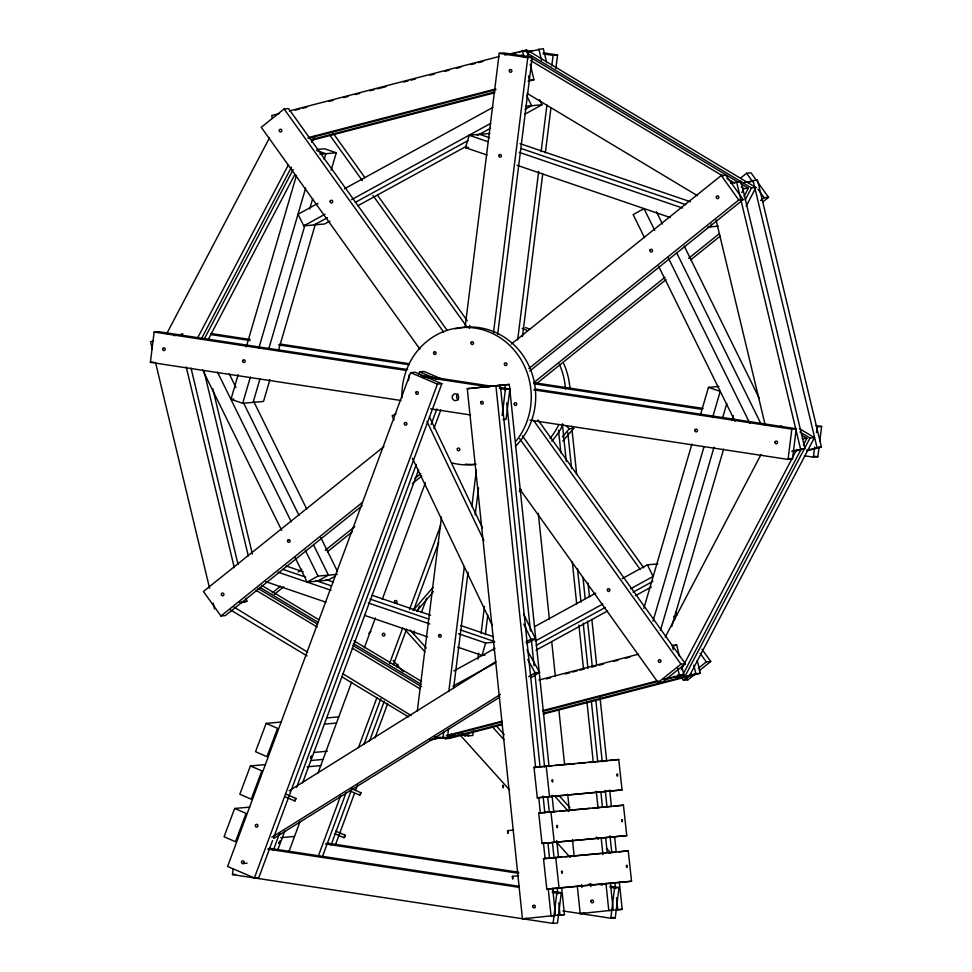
<?xml version="1.0" encoding="UTF-8"?>
<svg xmlns="http://www.w3.org/2000/svg" width="972" height="972" viewBox="0 0 972 972"><rect width="100%" height="100%" fill="white"/><g stroke="black" fill="none" stroke-linecap="round" stroke-linejoin="round"><path stroke-width="1.46" d="M503.532 786.919C503.107 790.102 501.868 783.092 503.435 785.874M508.259 832.494L507.809 833.405L507.554 830.708L513.605 830.015M513.034 878.336L512.609 879.065L512.341 876.367L518.404 875.675M400.938 400.488L150.381 362.349L154.159 332.06L158.606 331.671L407.657 369.579M552.303 891.348L561.294 892.721L557.515 922.999L553.068 923.4L232.478 874.593L233.195 868.822M408.507 380.526L409.224 374.755M417.267 711.237L441.458 517.031M465.09 327.333L499.219 53.326L503.666 52.925L532.194 57.263L497.688 334.283M469.342 328.439L469.719 325.426M434.423 736.861L442.989 738.161L443.742 732.147M448.797 691.493L464.361 566.53M471.87 506.315L476.365 470.181M493.436 333.177L527.747 57.664L532.194 57.263M442.989 738.161L447.436 737.772L448.554 728.733M453.62 688.079L468.054 572.156M475.187 514.953L478.564 487.847M502.172 415.36L505.404 389.408L509.85 389.007L506.084 419.284L503.119 419.552M458.359 734.37L468.334 735.889L468.711 732.876M477.908 659.113L478.649 653.087M481.091 633.513L484.469 606.419M517.663 339.933L538.658 171.315M541.1 151.741L546.908 105.073M551.792 65.926L553.104 55.392L557.551 54.991L555.863 68.538M473.352 730.98L472.781 735.488L468.334 735.889M485.344 634.619L487.786 615.045M522.474 336.531L542.728 173.927M545.353 152.847L550.978 107.685M553.068 923.4L556.847 893.122L561.294 892.721M610.805 918.224L614.571 887.946L619.018 887.545L615.252 917.823L610.805 918.224L562.861 910.922M788.049 459.428L791.816 429.138L796.262 428.737L792.496 459.027L788.049 459.428L529.995 420.135M804.391 455.783L813.394 457.144L814.658 447.059M816.456 432.637L817.173 426.866L821.619 426.465L819.821 440.887M813.394 457.144L817.841 456.755L819.104 446.658M269.9 379.627L263.521 401.436L242.696 403.307L230.959 399.298L238.189 374.585M246.268 346.955L296.46 175.361M242.696 403.307L250.351 377.124M258.856 348.049L305.645 188.082M253.109 402.372L259.913 379.104M268.843 348.571L305.001 224.957M309.679 208.968L312.656 198.786M324.15 159.517L325.851 153.71L316.714 150.587M278.405 350.54L315.414 224.022M331.148 170.221L336.263 152.774L324.514 148.765L317.079 149.433M486.996 155.01L465.527 147.695L469.16 135.254L489.985 133.395M457.678 647.121L482.015 655.42L485.648 642.99L494.578 642.188M493.642 650.341L494.444 647.583M710.702 226.828L711.504 224.058M643.828 608.411L691.894 444.095M700.399 415.008L708.479 387.378L718.891 386.443M653.014 621.144L704.056 446.634M712.561 417.559L720.216 391.376L708.479 387.378M660.45 630.391L714.043 447.156M722.548 418.082L726.801 403.538M671.701 626.551L723.605 449.137M732.11 420.05L733.386 415.688M289.012 851.423L300.069 821.534M317.966 773.141L351.67 682.028M364.306 647.874L375.362 617.973M382.215 599.469L425.396 482.744M318.439 855.773L340.552 795.995M358.461 747.59L376.893 697.774M389.529 663.609L402.687 628.021M409.54 609.517L440.608 525.524M322.364 856.806L346.056 792.739M363.953 744.345L380.805 698.795M393.441 664.629L406.612 629.042M413.452 610.538L438.737 542.206M331.088 845.008L352.143 788.073M369.518 741.089L384.268 701.237M396.904 667.071L397.961 664.228M417.438 611.558L419.552 605.86M335.534 844.607L354.488 793.359M355.533 790.515L357.647 784.817M375.022 737.845L387.658 703.679M413.465 633.938L414.509 631.083M421.362 612.579L426.623 598.351M273.618 837.694L441.859 383.721L415.068 372.24L410.621 372.641L227.606 866.465L254.397 877.947L258.844 877.546L272.561 840.549M418.531 374.682L419.576 371.839L424.023 371.438L442.782 379.469M254.397 877.947L437.412 384.122L441.859 383.721M273.375 850.099L279.705 833.028M296.582 787.478L416.308 464.434M431.082 424.582L436.878 408.933M277.822 849.698L284.687 831.206M302.62 782.812L418.653 469.731M433.937 428.458L440.802 409.953M266.158 723.375L255.539 751.684L266.96 756.641L277.579 728.332L266.158 723.375L281.273 722.026M250.436 765.936L239.817 794.246L251.238 799.191L261.857 770.893L250.436 765.936L265.55 764.575M234.677 808.461L224.058 836.771L235.479 841.728L246.098 813.418L234.677 808.461L249.792 807.112M166.722 333.7L269.584 137.647M197.535 338.086L288.417 164.851M201.277 339.034L291.454 167.135M204.399 338.754L293.167 169.541M208.142 339.69L294.795 174.523M311.708 142.289L315.232 135.57M447.327 734.954L449.927 736.521L451.324 733.86M455.771 733.459L454.374 736.12L449.927 736.521M741.818 192.626L743.908 188.641L748.355 188.24L744.163 196.223M745.196 199.928L751.478 187.96L755.924 187.56L746.156 206.173M665.225 637.122L761.04 454.495M674.495 676.257L677.01 677.763L678.42 675.078M681.238 669.708L796.785 449.477M677.01 677.763L681.457 677.363L801.232 449.076M803.346 445.042L806.857 438.336L801.827 435.31M684.58 677.083L809.992 438.056L814.439 437.655L689.027 676.682L684.58 677.083L680.801 674.811M413.136 610.489L432.892 587.489M562.351 436.841L569.264 428.798L573.711 428.397L571.572 426.319M416.587 611.242L433.391 591.693M519.364 491.65L521.332 489.341M562.837 441.045L573.711 428.397M368.765 633.44L370.83 631.338M447.193 330.419L288.55 108.56L284.103 108.961L261.261 127.308L419.904 349.155M511.345 344.052L721.248 175.507L725.695 175.118L743.203 199.6L529.764 370.976M383.867 446.622L203.44 591.486L220.948 615.981L225.395 615.58L362.192 505.744M740.7 177.973L746.605 173.235L751.052 172.834L768.56 197.328L762.656 202.055M528.853 368.534L738.756 200.001L743.203 199.6M220.948 615.981L362.459 502.354M534.163 382.348L665.055 277.251M688.638 258.321L719.304 233.705M760.578 200.56L764.114 197.717L768.56 197.328M272.245 592.871L280.507 586.25M298.185 572.046L301.733 569.203M325.316 550.261L354.792 526.593M414.935 478.309L420.827 473.571M665.966 279.693L537.431 382.907L534.466 383.162M690.728 259.816L720.203 236.147M274.335 594.366L283.763 586.796M327.394 551.756L352.168 531.878M412.298 483.582L421.739 476.013M519.728 489.025L658.093 682.526L680.935 664.18L685.382 663.791L522.328 435.772M685.382 663.791L662.539 682.125L658.093 682.526M680.801 676.561L683.45 680.254L691.444 673.839M698.297 668.335L706.292 661.908L710.739 661.507L701.93 649.187M683.45 680.254L687.897 679.853L695.891 673.438M699.318 670.68L710.739 661.507M289.158 790.783L495.939 661.555M271.832 837.257L500.459 694.397M528.707 676.743L535.135 672.721L539.582 672.332L527.006 649.879M273.715 838.472L499.766 697.203M530.591 677.946L539.582 672.332M317.953 203.33L298.064 214.229L303.786 225.856L324.612 223.985L329.921 221.081M344.465 188.787L492.962 107.37M303.786 225.856L325 214.229M351.524 199.685L490.738 123.359M314.199 224.921L327.467 217.655M355.302 202.383L467.994 140.6M477.276 135.509L490.544 128.243M525.014 109.338L531.635 105.705L526.545 95.378M357.757 205.821L466.475 146.213M524.819 114.222L542.048 104.769L539.509 99.606M295.099 557.576L307.152 582.046L318.026 576.092L337.357 574.355M317.565 581.11L328.439 575.157L313.701 545.243M335.231 576.202L327.977 580.187L307.152 582.046M453.815 670.959L494.918 648.421M534.685 626.612L595.678 593.175M622.189 578.632L647.388 564.829L657.801 563.894M452.916 686.22L495.343 662.953M535.11 641.143L602.725 604.074M630.573 588.801L653.111 576.445L647.388 564.829M536.24 645.299L605.192 607.5M633.027 592.24L652.917 581.329M536.046 650.183L607.646 610.926M635.481 595.666L651.398 586.942M395.969 413.744L392.129 415.785L394.085 419.904M525.901 641.921L531.028 639.199L535.475 638.798L523.689 614.134M526.508 643.561L535.475 638.798M350.199 791.038L359.725 795.169L360.661 794.039L360.855 792.666L351.281 788.499M295.901 798.449L294.832 800.989L295.938 798.462L286.388 794.318M334.441 833.563L343.967 837.694L344.902 836.564L345.096 835.203L335.522 831.036M279.049 113.639L271.71 115.534L272.391 118.365M289.304 110.966L498.928 56.558M504.796 55.039L526.836 50.07L528.525 57.154M295.221 110.188L299.619 109.046M302.547 108.293L306.945 107.151M328.937 101.44L333.335 100.298M343.59 97.637L347.988 96.495M355.315 94.588L359.713 93.446M369.98 90.785L374.378 89.643M377.306 88.889L386.103 86.605M403.696 82.037L408.094 80.895M411.022 80.129L415.421 78.987M430.086 75.184L434.484 74.042M444.739 71.381L449.137 70.239M456.463 68.344L460.862 67.202M471.128 64.529L475.527 63.399M478.455 62.633L482.853 61.491M512.171 53.885L516.569 52.743M519.498 51.978L526.836 50.07M527.116 52.038L543.287 48.6L546.677 62.755M308.148 137.647L495.793 88.95M308.197 138.389L495.829 89.691M528.088 81.32L533.944 79.801L530.226 64.225M311.417 139.604L494.663 92.036M312.935 139.956L494.712 92.777M730.689 183.283L741.004 181.363L804.986 448.542L793.237 451.591M738.064 182.129L741.004 181.363M744.212 182.578L757.467 179.893L821.437 447.071L806.76 450.874M748.659 182.177L753.057 181.035M153.491 340.99L150.563 341.743L152.325 349.13M174.037 335.656L182.894 334.113L178.484 335.255M791.73 451.227L804.986 448.542M806.724 450.133L821.437 447.071M239.489 602.446L246.876 601.291L246.159 598.339M240.995 602.81L246.876 601.291M538.865 680.048L638.543 654.18M546.24 678.893L550.638 677.751M565.291 673.948L569.689 672.806M572.63 672.041L577.028 670.899M579.956 670.145L584.354 669.003M591.681 667.096L596.079 665.954M599.007 665.2L603.405 664.058M613.672 661.385L618.071 660.255M625.397 658.348L629.795 657.206M673.778 645.797L676.706 645.031L679.416 656.355M430.171 739.838L440.438 737.177M446.294 735.646L502.002 721.188M543.044 710.532L657.388 680.862M663.256 679.343L683.826 674.75L681.785 666.257M443.414 737.153L430.195 740.081M447.813 736.011L502.05 721.929M543.093 711.285L658.907 681.226M664.763 679.695L683.826 674.75M502.342 723.897L445.164 738.744L449.611 738.343L502.39 724.638M543.384 713.241L695.843 673.681L700.29 673.28L697.24 660.535M543.433 713.995L700.29 673.28M533.993 767.37L618.739 759.509L622.044 789.932L537.309 797.793L533.993 767.37L552.132 765.742M609.237 760.566L618.739 759.509M537.309 797.793L622.044 789.932M538.719 813.042L623.453 805.181L626.758 835.604L542.024 843.465L538.719 813.042L556.847 811.413M613.964 806.238L623.453 805.181M542.024 843.465L626.758 835.604M543.506 858.701L628.24 850.84L631.557 881.264L546.811 889.125L543.506 858.701L561.634 857.073M618.751 851.897L628.24 850.84M546.811 889.125L631.557 881.264M577.344 886.391L580.187 913.571L613.235 910.132L610.392 882.941M614.729 910.047L622.189 909.33L619.346 882.139M526.885 918.443L522.438 918.844L467.277 388.678L500.337 385.252L540.092 767.394M471.724 388.278L509.292 384.438L549.046 766.58M491.225 386.358L509.292 384.438M522.438 918.844L555.498 915.417L552.667 888.226M564.453 914.603L556.992 915.32L564.453 914.603L561.622 887.424M524.564 51.042L531.866 51.079M526.678 51.881L529.643 51.613L755.924 187.56M533.944 79.801L529.497 80.202L528.489 75.95M525.694 106.24L542.048 104.769M319.897 154.244L336.263 152.774M465.527 147.695L468.504 147.428M707.725 227.084L718.138 226.16M150.381 362.349L153.345 362.082M230.959 399.298L233.936 399.03M467.277 388.678L470.241 388.411M802.422 438.737L806.857 438.336M482.015 655.42L484.992 655.152M676.706 645.031L672.26 645.432L673.28 649.673M326.604 717.956L338.693 716.874M324.429 724.14L336.519 723.047M313.798 752.437L327.394 751.222M310.882 760.517L322.971 759.436M307.188 766.823L320.796 765.608M555.158 765.474L574.792 763.713M577.818 763.445L585.375 762.765M588.4 762.498L595.958 761.817M598.971 761.55L606.528 760.869M559.872 811.146L567.429 810.466M570.442 810.198L590.089 808.437M593.114 808.157L600.672 807.489M603.697 807.21L611.242 806.529M280.811 837.657L294.407 836.442M242.83 863.573A1.373 1.288 84.9 0 0 243.851 861.459A1.373 1.288 84.9 0 0 241.615 861.557A1.373 1.288 84.9 0 0 242.83 863.573L247.107 863.185M232.478 874.593L235.443 874.326M564.659 856.806L605.459 853.137M608.484 852.869L616.041 852.189M613.235 910.132L608.788 910.521L605.945 883.341M622.189 909.33L617.742 909.719L616.479 897.642M555.498 915.417L551.051 915.806L548.22 888.627M580.187 913.571L584.634 913.182M359.749 795.169L360.831 792.654M345.072 835.179L343.991 837.706M507.615 830.683L508.149 831.534M512.402 876.343L512.949 877.194M543.275 52.816L557.551 54.991M525.998 51.261L530.275 51.917M543.117 53.873L553.104 55.392M499.219 53.326L527.747 57.664M210.96 333.505L249.974 339.447M279.972 344.015L409.005 363.65M533.555 382.616L703.096 408.422M815.617 425.554L821.619 426.465M211.021 334.587L250.023 340.528M278.527 344.866L409.054 364.731M533.616 383.697L701.65 409.285M535.207 388.994L796.262 428.737M154.159 332.06L406.211 370.441M533.762 389.857L791.816 429.138M421.07 375.484L492.099 386.297M499.499 387.427L509.85 389.007M422.541 376.784L489.135 386.929M499.487 388.496L505.404 389.408M814.84 456.293L817.841 456.755M789.495 458.565L792.496 459.027M430.608 408.872L470.557 414.959M462.793 733.969L465.649 734.407M444.581 737.335L447.436 737.772M326.896 843.064L518.647 872.261M599.542 884.581L602.543 885.03M610.027 886.172L619.018 887.545M325.438 843.927L518.696 873.342M589.105 884.07L593.6 884.751M610.076 887.254L614.571 887.946M269.159 848.24L519.34 886.33M267.713 849.103L519.388 887.412M552.351 892.43L556.847 893.122M612.251 917.374L615.252 917.823M520.044 143.637L690.387 201.739M479.573 134.318L489.596 137.745M521.089 148.485L685.71 204.63M469.16 135.254L487.774 141.608M519.267 152.349L682.453 207.996M517.055 165.264L670.218 217.509M286.035 565.935L303.203 571.803M326.106 579.616L333.262 582.046M371.924 595.229L430.608 615.252M460.667 625.506L493.594 636.733M282.779 569.313L305.682 577.125M315.693 580.539L331.44 585.909M370.089 599.092L428.786 619.115M460.278 629.856L494.627 641.569M278.089 572.204L331.051 590.271M368.267 602.956L429.831 623.951M458.456 633.72L485.648 642.99M265.866 581.706L325.985 602.215M364.634 615.398L427.619 636.879M419.576 371.839L436.999 379.299M410.621 372.641L437.412 384.122M285.306 796.858L294.832 800.989M527.796 53.582L751.478 187.96M527.274 55.416L737.942 181.995M740.555 183.55L748.355 188.24M521.527 55.039L524.127 56.595M530.627 60.507L723.095 176.139M726.995 178.484L734.808 183.173M741.308 187.074L743.908 188.641M527.079 93.348L697.446 195.7M799.324 428.579L814.439 437.655M799.92 432.005L809.992 438.056M781.014 425.882L783.541 427.388M677.678 675.103L681.457 677.363M261.553 585.302L318.767 619.686M353.881 640.779L421.508 681.408M259.706 587.27L318.233 622.42M353.334 643.513L420.961 684.142M257.884 588.327L317.698 624.267M352.812 645.359L421.739 686.767M256.037 590.283L317.164 627.013M352.277 648.105L419.892 688.735M230.388 609.845L307.103 655.942M342.217 677.034L408.544 716.886M461.336 733.799L465.211 736.168M233.79 606.953L307.589 652.139M342.557 673.547L411.18 715.562M566.056 425.675L569.264 428.798M410.099 630.026L426.295 648.032M496.145 725.671L504.237 734.674M558.9 795.436L570.029 807.817M596.358 837.074L598.375 839.322M606.479 848.325L610.525 852.833M404.644 629.297L424.886 651.811M491.698 726.072L503.848 739.571M554.453 795.837L568.62 811.596M393.065 660.438L403.186 671.688M460.874 735.828L509.462 789.847M556.02 841.606L570.2 857.365M746.605 173.235L752.729 181.813M757.978 189.151L764.114 197.717M721.248 175.507L738.756 200.001M333.287 133.407L365.022 177.779M377.355 195.032L467.265 320.748M537.99 419.94L643.756 567.842M675.479 612.214L677.253 614.681M329.727 135.035L362.337 180.634M372.92 195.433L466.341 326.07M533.543 420.341L640.196 569.471M673.681 616.309L675.443 618.775M700.119 653.281L706.292 661.908M284.103 108.961L443.633 332.047M519.656 438.639L680.935 664.18M685.248 676.16L687.897 679.853M527.735 659.514L535.135 672.721M684.276 246.183L759.314 398.435M656.44 211.775L662.479 224.01M676.548 252.562L760.967 423.841M654.739 230.388L644.023 208.628L633.149 214.593L644.545 237.703M668.141 257.568L749.886 423.415M658.615 266.255L734.99 421.216M253.765 401.582L306.69 508.976M320.76 537.516L337.515 571.5M229.283 373.965L235.977 387.561M243.352 402.517L298.963 515.342M217.534 372.191L291.223 521.709M305.293 550.261L318.026 576.092M202.638 369.992L281.698 530.396M429.405 416.842L482.44 527.82M426.927 421.362L483.886 540.553M523.823 624.121L531.028 639.199M412.42 458.262L492.306 625.409M753.021 180.282L817.002 447.46M736.557 181.764L800.539 448.943M716.085 220L765.231 425.177M693.801 665.188L695.843 673.681M538.853 49.001L541.562 60.325M677.678 668.08L679.379 675.151M522.389 50.471L524.078 57.555M212.783 388.727L252.38 554.052M204.096 371.413L248.285 555.923M191.022 368.06L238.031 564.392M186.223 366.979L234.301 567.733M155.508 362.41L209.588 588.267M213.123 603.017L214.533 608.922M546.203 766.009L549.508 796.445M550.917 811.681L554.234 842.104M555.717 857.34L559.022 887.764M572.083 430.547L576.675 474.348M588.048 583.091L589.469 596.687M591.839 619.334L596.589 664.654M600.064 697.872L606.698 761.307M609.699 790.005L611.437 806.626M614.608 836.831L616.187 851.934M567.806 432.455L571.597 468.698M582.969 577.441L585.18 598.594M587.562 621.242L592.3 666.561M595.775 699.779L602.251 761.708M605.252 790.406L607.002 807.015M610.003 835.713L611.74 852.335M614.899 882.54L615.531 888.578M562.338 423.792L566.287 461.554M577.514 568.79L580.989 602.02M583.2 623.161L587.951 668.469M591.426 701.699L597.744 762.109M600.903 792.326L602.482 807.428M605.641 837.633L607.233 852.736M558.523 430.232L560.893 452.891M572.277 561.634L576.7 603.928M578.911 625.069L583.504 668.87M586.979 702.1L593.297 762.51M596.298 791.208L598.035 807.817M601.206 838.034L602.944 854.643M590.587 883.682L590.903 886.695M581.62 884.484L581.936 887.497M538.306 513.337L549.362 619.055M551.732 641.714L555.364 676.451M558.851 709.682L564.538 764.053M567.697 794.258L569.434 810.867M572.435 839.565L574.173 856.186M552.035 795.278L553.761 811.899M556.749 840.598L558.475 857.207M504.845 384.839L505.476 390.878M506.728 402.967L530.457 631.047M531.405 640.111L534.078 665.784M534.855 673.341L544.599 766.981M547.746 797.198L549.314 812.3M552.461 842.505L554.028 857.608M557.175 887.825L557.807 893.863M558.742 902.927L560.006 915.004M543.081 796.092L544.806 812.701M547.953 842.906L549.52 858.009M495.89 385.641L535.645 767.783M538.792 798L540.359 813.102M543.506 843.307L545.073 858.41M525.415 327.528A68.781 64.638 84.9 0 1 530.056 329.399M563.711 363.601A68.781 64.638 84.9 0 1 569.92 388.569M563.092 424.424A68.781 64.638 84.9 0 1 551.744 441.179M522.134 328.366A68.781 64.638 84.9 0 1 526.751 330.334M559.264 364.002A68.781 64.638 84.9 0 1 565.473 388.97M558.657 424.825A68.781 64.638 84.9 0 1 549.994 438.469M476.086 464.252A68.781 64.638 84.9 0 1 452.393 463.049M401.946 397.657A68.781 64.638 84.9 0 1 488.09 331.561A68.781 64.638 84.9 0 1 515.622 441.555M474.372 464.434A68.781 64.638 84.9 0 1 465.454 464.166M455.321 328.888A68.781 64.638 84.9 0 1 527.747 363.37A68.781 64.638 84.9 0 1 515.476 446.221M458.298 399.808A3.438 3.232 84.9 0 1 457.909 394.073M551.987 780.443C552.849 785.4 553.202 777.236 551.987 780.443M556.701 826.115C557.527 831.024 558.001 822.992 556.701 826.03M561.488 871.775C562.411 876.732 562.642 868.458 561.488 871.775M616.88 774.635C617.645 779.532 618.265 771.598 616.88 774.538M621.594 820.295C622.335 825.179 622.967 817.379 621.606 820.21M626.393 865.955C627.317 870.912 627.511 862.65 626.393 865.955M278.94 843.113L280.167 840.999L278.94 843.04M310.42 758.026L311.66 755.912L310.433 757.966M382.47 634.036A1.373 1.288 84.9 0 0 383.697 636.04A1.373 1.288 84.9 0 0 384.718 633.926A1.373 1.288 84.9 0 0 382.47 634.036M221.482 593.807A1.373 1.288 84.9 0 0 222.758 595.787A1.373 1.288 84.9 0 0 223.706 593.637A1.373 1.288 84.9 0 0 221.482 593.807M658.494 660.462A1.373 1.288 84.9 0 0 659.769 662.442A1.373 1.288 84.9 0 0 660.729 660.292A1.373 1.288 84.9 0 0 658.494 660.462M716.376 196.66A1.373 1.288 84.9 0 0 717.652 198.628A1.373 1.288 84.9 0 0 718.612 196.478A1.373 1.288 84.9 0 0 716.376 196.66M162.761 348.62A1.373 1.288 84.9 0 0 164.037 350.588A1.373 1.288 84.9 0 0 164.997 348.45A1.373 1.288 84.9 0 0 162.761 348.62M775.097 441.847A1.373 1.288 84.9 0 0 776.373 443.815A1.373 1.288 84.9 0 0 777.333 441.677A1.373 1.288 84.9 0 0 775.097 441.847M279.365 130.005A1.373 1.288 84.9 0 0 280.641 131.973A1.373 1.288 84.9 0 0 281.601 129.835A1.373 1.288 84.9 0 0 279.365 130.005M509.401 70.288A1.373 1.288 84.9 0 0 510.677 72.268A1.373 1.288 84.9 0 0 511.637 70.118A1.373 1.288 84.9 0 0 509.401 70.288M498.988 155.228A1.373 1.288 84.9 0 0 500.264 157.197A1.373 1.288 84.9 0 0 501.212 155.058A1.373 1.288 84.9 0 0 498.988 155.228M650.074 250.047A1.373 1.288 84.9 0 0 651.349 252.015A1.373 1.288 84.9 0 0 652.297 249.877A1.373 1.288 84.9 0 0 650.074 250.047M695.004 429.916A1.373 1.288 84.9 0 0 696.28 431.884A1.373 1.288 84.9 0 0 697.24 429.745A1.373 1.288 84.9 0 0 695.004 429.916M607.464 589.469A1.373 1.288 84.9 0 0 608.739 591.45A1.373 1.288 84.9 0 0 609.687 589.299A1.373 1.288 84.9 0 0 607.464 589.469M438.724 635.251A1.373 1.288 84.9 0 0 440 637.219A1.373 1.288 84.9 0 0 440.96 635.081A1.373 1.288 84.9 0 0 438.724 635.251M287.639 540.432A1.373 1.288 84.9 0 0 288.915 542.4A1.373 1.288 84.9 0 0 289.875 540.262A1.373 1.288 84.9 0 0 287.639 540.432M242.708 360.563A1.373 1.288 84.9 0 0 243.984 362.532A1.373 1.288 84.9 0 0 244.944 360.393A1.373 1.288 84.9 0 0 242.708 360.563M330.249 201.01A1.373 1.288 84.9 0 0 331.525 202.978A1.373 1.288 84.9 0 0 332.485 200.84A1.373 1.288 84.9 0 0 330.249 201.01M471.068 342.496A1.373 1.288 84.9 0 0 472.343 344.465A1.373 1.288 84.9 0 0 473.291 342.314A1.373 1.288 84.9 0 0 471.068 342.496M504.48 363.637A1.373 1.288 84.9 0 0 505.756 365.606A1.373 1.288 84.9 0 0 506.716 363.455A1.373 1.288 84.9 0 0 504.48 363.637M514.297 403.538A1.373 1.288 84.9 0 0 515.585 405.506A1.373 1.288 84.9 0 0 516.533 403.368A1.373 1.288 84.9 0 0 514.297 403.538M457.35 448.821A1.373 1.288 84.9 0 0 458.626 450.789A1.373 1.288 84.9 0 0 459.586 448.651A1.373 1.288 84.9 0 0 457.35 448.821M433.634 352.496A1.373 1.288 84.9 0 0 434.909 354.464A1.373 1.288 84.9 0 0 435.869 352.326A1.373 1.288 84.9 0 0 433.634 352.496M591.061 900.789A1.373 1.288 84.9 0 0 592.276 902.806A1.373 1.288 84.9 0 0 593.297 900.692A1.373 1.288 84.9 0 0 591.061 900.789M532.911 905.904A1.373 1.288 84.9 0 0 534.126 907.921A1.373 1.288 84.9 0 0 535.147 905.807A1.373 1.288 84.9 0 0 532.911 905.904M255.502 825.07A1.373 1.288 84.9 0 0 256.73 827.087A1.373 1.288 84.9 0 0 257.738 824.973A1.373 1.288 84.9 0 0 255.502 825.07M452.551 395.628A3.438 3.232 84.9 0 0 455.601 400.658A3.438 3.232 84.9 0 0 458.14 395.385A3.438 3.232 84.9 0 0 452.551 395.628M404.449 423.197A1.373 1.288 84.9 0 0 405.664 425.201A1.373 1.288 84.9 0 0 406.685 423.099A1.373 1.288 84.9 0 0 404.449 423.197M415.895 392.299A1.373 1.288 84.9 0 0 417.11 394.316A1.373 1.288 84.9 0 0 418.13 392.202A1.373 1.288 84.9 0 0 415.895 392.299M480.788 402.08A1.373 1.288 84.9 0 0 482.015 404.097A1.373 1.288 84.9 0 0 483.023 401.983A1.373 1.288 84.9 0 0 480.788 402.08M394.632 601.267A1.373 1.288 84.9 0 0 395.859 603.272A1.373 1.288 84.9 0 0 396.868 601.158A1.373 1.288 84.9 0 0 394.632 601.267"/></g></svg>
